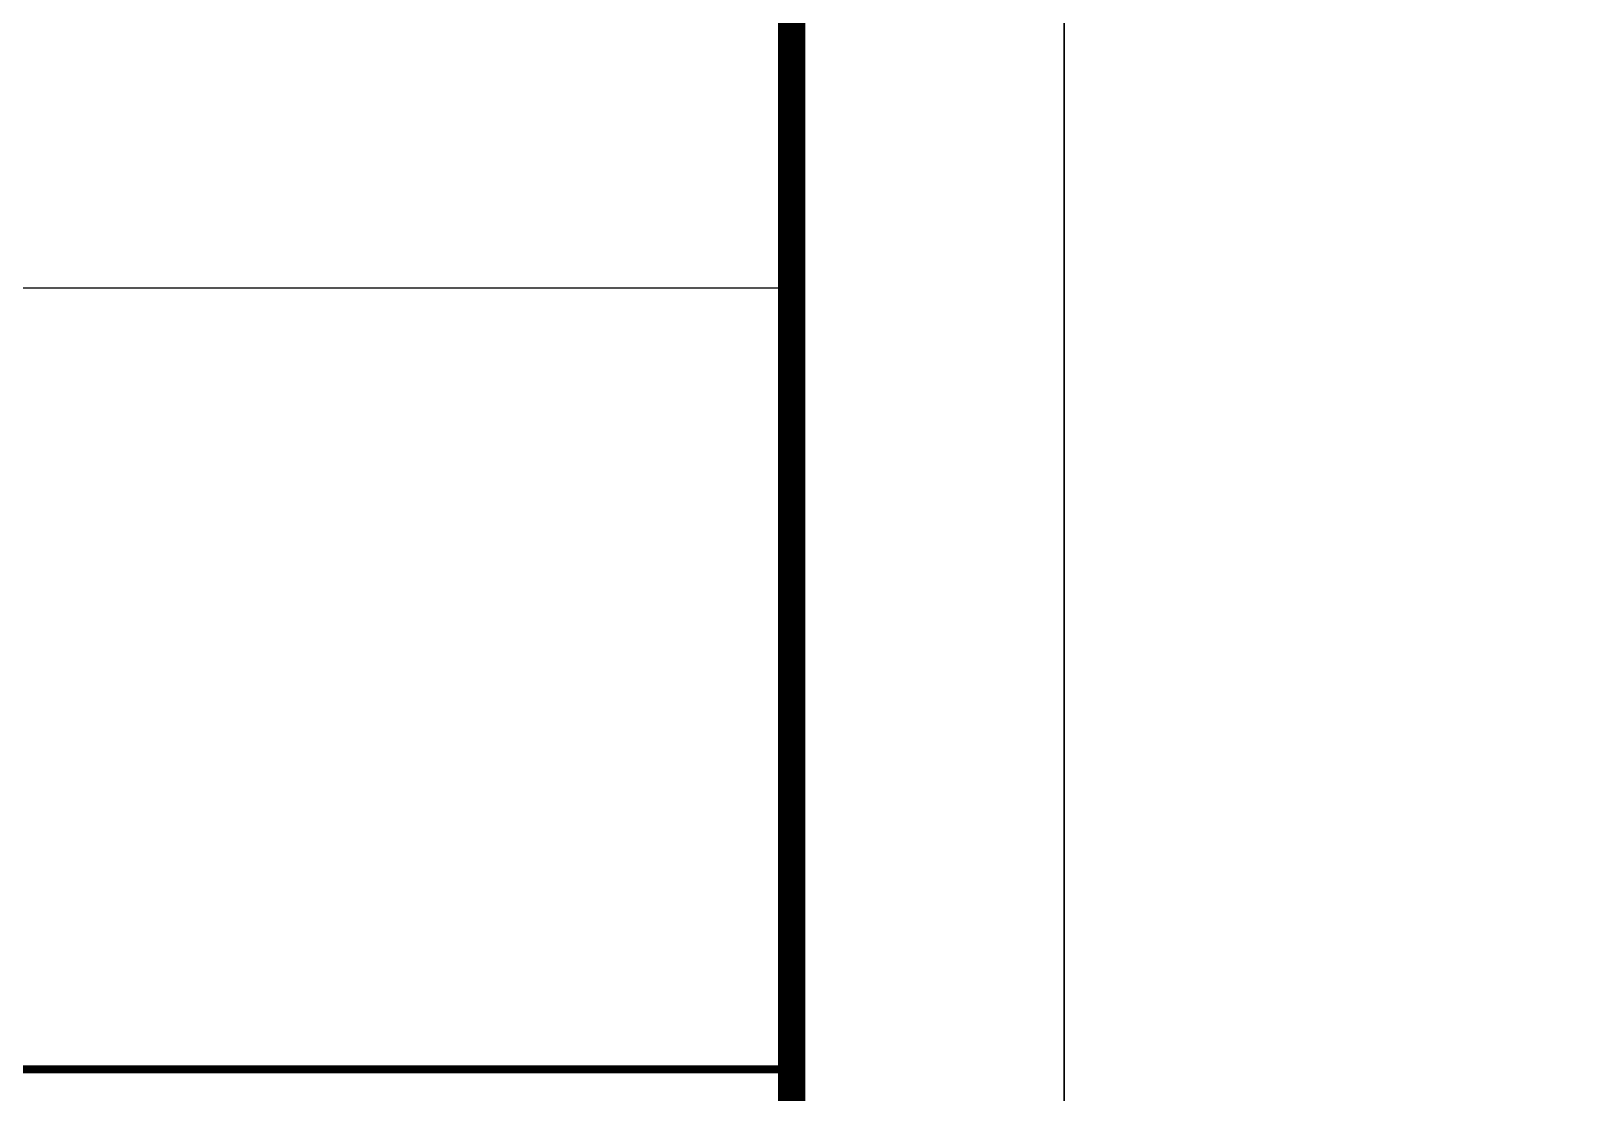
# Model space of a CAD drawing. Extents: x -737978 to 768813, y -372247 to 1140308.
# Drawn here: x -608549 to -602854, y -18046 to -14149 of the extents above; entities that cross this region are included whole.
import ezdxf

# ---------------------------------------------------------------- set-up
doc = ezdxf.new("R2010")
doc.units = 0
doc.header["$LTSCALE"] = 1000
doc.header["$MEASUREMENT"] = 0
doc.layers.get('0').update_dxf_attribs({"linetype": 'CONTINUOUS'})
doc.layers.add('PUB_TITLE', color=4, linetype='CONTINUOUS')

# ---------------------------------------------------------------- blocks, each defined once
blk = doc.blocks.new('TQ1')
at = {"layer": 'PUB_TITLE'}
blk.add_line((-49854.8, -399054.8), (-43854.8, -399054.8), dxfattribs=at)
at = {"layer": 'PUB_TITLE', "const_width": 20}
blk.add_lwpolyline([(-49854.8, -401054.8), (-43854.8, -401054.8)], dxfattribs=at)

msp = doc.modelspace()

# ---------------------------------------------------------------- linework, layer by layer
at = {"layer": 'PUB_TITLE'}
for points in [[(-688857.6, -43902.5), (-604757.6, -43902.5), (-604757.6, 15497.5), (-688857.6, 15497.5)], [(-604757.6, -43902.5), (-520657.6, -43902.5), (-520657.6, 15497.5), (-604757.6, 15497.5)]]:
    msp.add_lwpolyline(points, close=True, dxfattribs=at)
at = {"layer": 'PUB_TITLE', "const_width": 100}
msp.add_lwpolyline([(-686357.6, -42902.5), (-605757.6, -42902.5), (-605757.6, 14497.5), (-686357.6, 14497.5)], close=True, dxfattribs=at)

# ---------------------------------------------------------------- block references
at = {"xscale": 1.433507481003284, "yscale": 1.433507481003284, "zscale": 1.433507481003284}
msp.add_blockref('TQ1', (-542891.5, 556956.1), dxfattribs=at)

doc.saveas('drawing.dxf')
